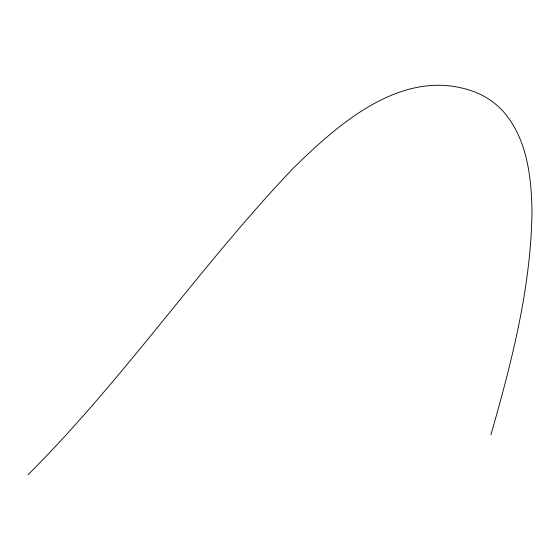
<?xml version="1.0" encoding="UTF-8"?>
<svg xmlns="http://www.w3.org/2000/svg" width="560" height="560" viewBox="0 0 560 560"><rect width="100%" height="100%" fill="white"/><g stroke="black" fill="none" stroke-linecap="round" stroke-linejoin="round"><path stroke-width="0.84" d="M490.945 434.721C511.735 361.781 531.125 287.21 532 210.896C531.321 176.12 526.925 138.026 502.838 110.978A228.354 129.927 -47.4 0 0 474.481 91.847C404.166 65.702 339.199 122.941 292.803 168.665C199.787 266.532 123.739 379.295 28 474.768"/></g></svg>
